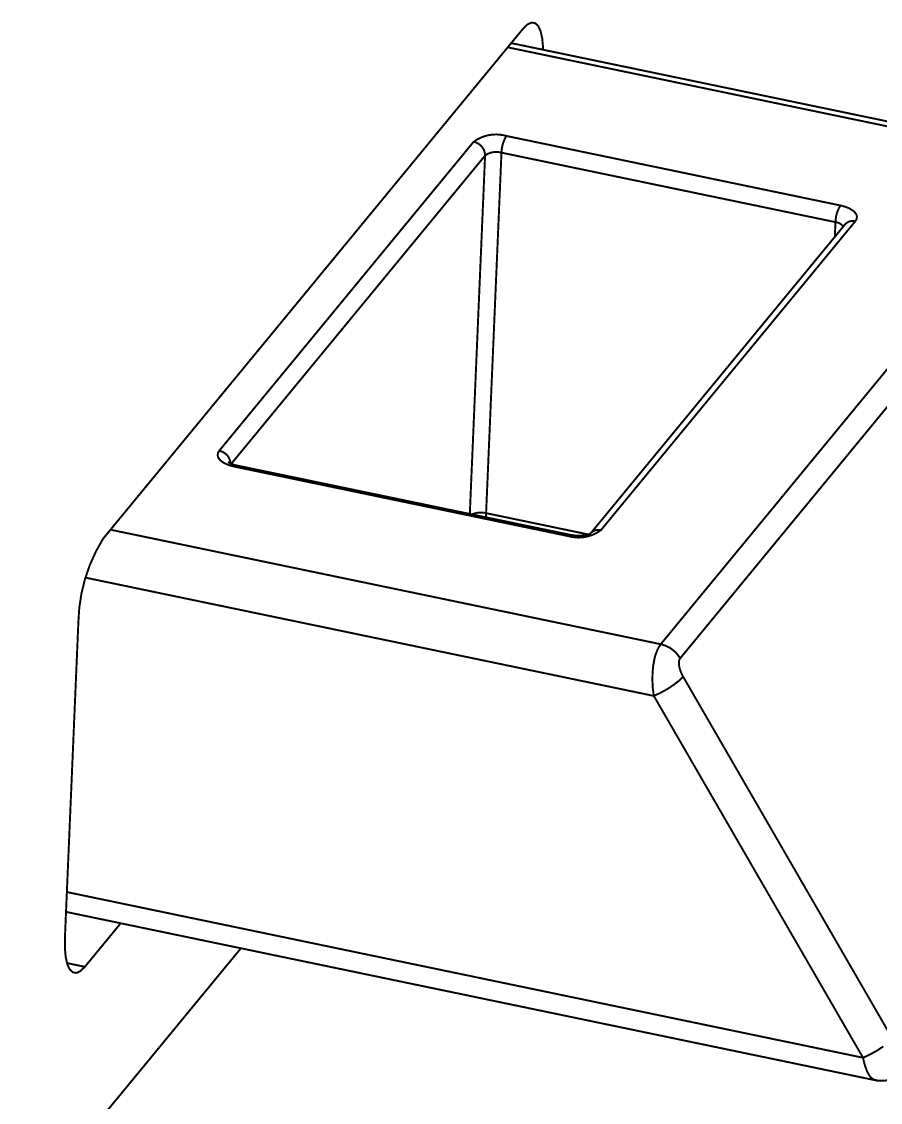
# Model space of a CAD drawing. Header units: inches. Extents: x 0 to 35.2, y -0.7 to 15.9.
# Drawn here: x 15.8278 to 16.0489, y 2.2 to 2.4781 of the extents above; entities that cross this region are included whole.
import ezdxf

# ---------------------------------------------------------------- set-up
doc = ezdxf.new("R2010")
doc.units = ezdxf.units.IN
doc.header["$MEASUREMENT"] = 0
doc.layers.add('Dimensions', color=6, linetype='Continuous')

msp = doc.modelspace()

# ---------------------------------------------------------------- linework, layer by layer
at = {"layer": 'Dimensions', "const_width": 0.0005}
for points in [[(15.84883, 2.34505), (15.95694, 2.47632)], [(15.95694, 2.47632), (15.95805, 2.47741)], [(15.95805, 2.47741), (15.9591, 2.47789)], [(15.9591, 2.47789), (15.96003, 2.47776)], [(15.96003, 2.47776), (15.96083, 2.47701)], [(15.96083, 2.47701), (15.96145, 2.47568)], [(15.96145, 2.47568), (15.96187, 2.47382)], [(15.96187, 2.47382), (15.96208, 2.47149)], [(15.95299, 2.47152), (16.09463, 2.44205)], [(15.95388, 2.47261), (16.09848, 2.44253)], [(15.96208, 2.47149), (15.9621, 2.4709)], [(15.95265, 2.44871), (16.03863, 2.43082)], [(15.87872, 2.36768), (15.94421, 2.4472)], [(15.88167, 2.36414), (15.94716, 2.44366)], [(15.94323, 2.35141), (15.94716, 2.44366)], [(15.94742, 2.35162), (15.95138, 2.44441)], [(15.95138, 2.44441), (16.03736, 2.42653)], [(15.99238, 2.31789), (16.09463, 2.44205)], [(15.99737, 2.31424), (16.09963, 2.4384)], [(16.03863, 2.43082), (16.03978, 2.43052)], [(16.03978, 2.43052), (16.04081, 2.43012)], [(16.04081, 2.43012), (16.04165, 2.42964)], [(16.04165, 2.42964), (16.0423, 2.4291)], [(16.0423, 2.4291), (16.04272, 2.42852)], [(16.04272, 2.42852), (16.04289, 2.42792)], [(15.97433, 2.34642), (16.03982, 2.42594)], [(15.97698, 2.34724), (16.04247, 2.42676)], [(16.0372, 2.42276), (16.03736, 2.42653)], [(16.04247, 2.42676), (16.0428, 2.42732)], [(16.0428, 2.42732), (16.04289, 2.42792)], [(15.87831, 2.36651), (15.87839, 2.36711)], [(15.87839, 2.36711), (15.87872, 2.36768)], [(15.87831, 2.36651), (15.87848, 2.36591)], [(15.87848, 2.36591), (15.8789, 2.36533)], [(15.8789, 2.36533), (15.87954, 2.36479)], [(15.87954, 2.36479), (15.88039, 2.36431)], [(15.88039, 2.36431), (15.88141, 2.36391)], [(15.88141, 2.36391), (15.88257, 2.36361)], [(15.88257, 2.36361), (15.96854, 2.34572)], [(15.88311, 2.36392), (15.96909, 2.34604)], [(15.94742, 2.35162), (15.97364, 2.34616)], [(15.85073, 2.34736), (15.99238, 2.31789)], [(15.84434, 2.33501), (15.9906, 2.30458)], [(15.839, 2.24237), (15.84246, 2.32357)], [(15.99706, 2.31325), (15.99707, 2.31329)], [(15.99706, 2.3132), (15.99706, 2.31325)], [(15.99706, 2.31316), (15.99706, 2.3132)], [(15.99706, 2.31311), (15.99706, 2.31316)], [(15.99706, 2.31307), (15.99706, 2.31311)], [(15.99706, 2.31307), (15.99706, 2.31302)], [(15.99706, 2.31302), (15.99706, 2.31298)], [(15.99706, 2.31298), (15.99706, 2.31293)], [(15.99706, 2.31293), (15.99706, 2.31288)], [(15.99706, 2.31288), (15.99706, 2.31283)], [(15.99706, 2.31283), (15.99707, 2.31279)], [(15.99707, 2.31337), (15.99708, 2.31341)], [(15.99707, 2.31333), (15.99707, 2.31337)], [(15.99707, 2.31329), (15.99707, 2.31333)], [(15.99707, 2.31279), (15.99707, 2.31274)], [(15.99707, 2.31274), (15.99707, 2.31269)], [(15.99707, 2.31269), (15.99708, 2.31264)], [(15.99708, 2.31345), (15.99709, 2.31349)], [(15.99708, 2.31341), (15.99708, 2.31345)], [(15.99708, 2.31264), (15.99708, 2.31259)], [(15.99708, 2.31259), (15.99709, 2.31254)], [(15.99709, 2.31353), (15.9971, 2.31357)], [(15.99709, 2.31349), (15.99709, 2.31353)], [(15.99709, 2.31254), (15.9971, 2.31249)], [(15.9971, 2.31357), (15.99711, 2.31361)], [(15.9971, 2.31249), (15.9971, 2.31244)], [(15.9971, 2.31244), (15.99711, 2.31239)], [(15.99711, 2.31365), (15.99712, 2.31368)], [(15.99711, 2.31361), (15.99711, 2.31365)], [(15.99711, 2.31239), (15.99712, 2.31233)], [(15.99712, 2.31368), (15.99713, 2.31372)], [(15.99712, 2.31233), (15.99713, 2.31228)], [(15.99713, 2.31372), (15.99714, 2.31376)], [(15.99713, 2.31228), (15.99713, 2.31223)], [(15.99713, 2.31223), (15.99714, 2.31218)], [(15.99714, 2.31376), (15.99715, 2.31379)], [(15.99714, 2.31218), (15.99715, 2.31212)], [(15.99715, 2.31379), (15.99716, 2.31382)], [(15.99715, 2.31212), (15.99716, 2.31207)], [(15.99716, 2.31382), (15.99717, 2.31386)], [(15.99716, 2.31207), (15.99718, 2.31202)], [(15.99717, 2.31386), (15.99718, 2.31389)], [(15.99718, 2.31389), (15.99719, 2.31392)], [(15.99718, 2.31202), (15.99719, 2.31196)], [(15.99719, 2.31392), (15.99721, 2.31395)], [(15.99719, 2.31196), (15.9972, 2.31191)], [(15.9972, 2.31191), (15.99721, 2.31185)], [(15.99721, 2.31395), (15.99722, 2.31398)], [(15.99721, 2.31185), (15.99722, 2.3118)], [(15.99722, 2.31398), (15.99723, 2.31401)], [(15.99722, 2.3118), (15.99724, 2.31174)], [(15.99723, 2.31401), (15.99725, 2.31404)], [(15.99724, 2.31174), (15.99725, 2.31169)], [(15.99725, 2.31404), (15.99726, 2.31407)], [(15.99725, 2.31169), (15.99727, 2.31163)], [(15.99726, 2.31407), (15.99728, 2.3141)], [(15.99727, 2.31163), (15.99728, 2.31158)], [(15.99728, 2.3141), (15.99729, 2.31412)], [(15.99728, 2.31158), (15.9973, 2.31152)], [(15.99729, 2.31412), (15.99731, 2.31415)], [(15.9973, 2.31152), (15.99731, 2.31146)], [(15.99731, 2.31415), (15.99732, 2.31417)], [(15.99732, 2.31417), (15.99734, 2.3142)], [(15.99734, 2.3142), (15.99736, 2.31422)], [(15.99736, 2.31422), (15.99737, 2.31424)], [(15.99731, 2.31146), (15.99733, 2.31141)], [(15.99733, 2.31141), (15.99735, 2.31135)], [(15.99735, 2.31135), (15.99736, 2.3113)], [(15.99736, 2.3113), (15.99738, 2.31124)], [(15.99738, 2.31124), (15.9974, 2.31118)], [(15.9974, 2.31118), (15.99742, 2.31113)], [(15.99742, 2.31113), (15.99744, 2.31107)], [(15.99744, 2.31107), (15.99746, 2.31101)], [(15.99746, 2.31101), (15.99748, 2.31096)], [(15.99748, 2.31096), (15.9975, 2.3109)], [(15.9975, 2.3109), (15.99752, 2.31084)], [(15.99752, 2.31084), (15.99754, 2.31079)], [(15.99754, 2.31079), (15.99757, 2.31073)], [(15.99757, 2.31073), (15.99759, 2.31067)], [(15.99759, 2.31067), (15.99761, 2.31062)], [(15.99761, 2.31062), (15.99763, 2.31056)], [(15.99763, 2.31056), (15.99766, 2.3105)], [(15.99766, 2.3105), (15.99768, 2.31045)], [(15.99768, 2.31045), (15.99771, 2.31039)], [(15.99771, 2.31039), (15.99773, 2.31034)], [(15.99773, 2.31034), (15.99776, 2.31028)], [(15.99776, 2.31028), (15.99778, 2.31022)], [(15.99778, 2.31022), (15.99781, 2.31017)], [(15.99781, 2.31017), (15.99784, 2.31011)], [(15.99784, 2.31011), (15.99786, 2.31006)], [(15.99786, 2.31006), (15.99789, 2.31)], [(15.99789, 2.31), (15.99792, 2.30995)], [(15.99792, 2.30995), (15.99795, 2.30989)], [(15.99795, 2.30989), (15.99797, 2.30984)], [(15.99797, 2.30984), (15.998, 2.30979)], [(15.998, 2.30979), (15.99803, 2.30973)], [(15.99803, 2.30973), (15.99806, 2.30968)], [(15.99806, 2.30968), (15.99809, 2.30963)], [(15.99809, 2.30963), (15.99812, 2.30957)], [(15.99812, 2.30957), (15.99815, 2.30952)], [(15.99815, 2.30952), (16.052, 2.2164)], [(15.9906, 2.30458), (16.04446, 2.21145)], [(15.8395, 2.25409), (16.04446, 2.21145)], [(15.83928, 2.24899), (16.04818, 2.20553)], [(15.84413, 2.23485), (15.85336, 2.24606)], [(15.83899, 2.23968), (15.839, 2.24237)], [(15.40322, 1.6555), (15.8843, 2.23962)], [(15.83899, 2.23968), (15.8392, 2.23736)], [(15.8392, 2.23736), (15.83963, 2.23549)], [(15.83953, 2.23581), (15.84413, 2.23485)], [(15.83963, 2.23549), (15.84025, 2.23416)], [(15.84025, 2.23416), (15.84104, 2.23342)], [(15.84198, 2.23328), (15.84302, 2.23377)], [(15.84302, 2.23377), (15.84413, 2.23485)], [(15.84104, 2.23342), (15.84198, 2.23328)]]:
    msp.add_lwpolyline(points, dxfattribs=at)
at = {"layer": 'Dimensions', "const_width": 0.00025}
for points in [[(15.95682, 2.47632, 1), (15.95707, 2.47632, 1)], [(15.95682, 2.47632, 1), (15.95707, 2.47632, 1)], [(15.95793, 2.47741, 1), (15.95818, 2.47741, 1)], [(15.95793, 2.47741, 1), (15.95818, 2.47741, 1)], [(15.95897, 2.47789, 1), (15.95922, 2.47789, 1)], [(15.95897, 2.47789, 1), (15.95922, 2.47789, 1)], [(15.95991, 2.47776, 1), (15.96016, 2.47776, 1)], [(15.95991, 2.47776, 1), (15.96016, 2.47776, 1)], [(15.9607, 2.47701, 1), (15.96095, 2.47701, 1)], [(15.9607, 2.47701, 1), (15.96095, 2.47701, 1)], [(15.96132, 2.47568, 1), (15.96157, 2.47568, 1)], [(15.96132, 2.47568, 1), (15.96157, 2.47568, 1)], [(15.96175, 2.47382, 1), (15.962, 2.47382, 1)], [(15.96175, 2.47382, 1), (15.962, 2.47382, 1)], [(15.95286, 2.47152, 1), (15.95311, 2.47152, 1)], [(15.95376, 2.47261, 1), (15.95401, 2.47261, 1)], [(15.96196, 2.47149, 1), (15.96221, 2.47149, 1)], [(15.96196, 2.47149, 1), (15.96221, 2.47149, 1)], [(15.96197, 2.4709, 1), (15.96222, 2.4709, 1)], [(15.95253, 2.44871, 1), (15.95278, 2.44871, 1)], [(15.95253, 2.44871, 1), (15.95278, 2.44871, 1)], [(15.95253, 2.44871, 1), (15.95278, 2.44871, 1)], [(15.94409, 2.4472, 1), (15.94434, 2.4472, 1)], [(15.94409, 2.4472, 1), (15.94434, 2.4472, 1)], [(15.94409, 2.4472, 1), (15.94434, 2.4472, 1)], [(15.94704, 2.44366, 1), (15.94729, 2.44366, 1)], [(15.94704, 2.44366, 1), (15.94729, 2.44366, 1)], [(15.94704, 2.44366, 1), (15.94729, 2.44366, 1)], [(15.94704, 2.44366, 1), (15.94729, 2.44366, 1)], [(15.95126, 2.44441, 1), (15.95151, 2.44441, 1)], [(15.95126, 2.44441, 1), (15.95151, 2.44441, 1)], [(15.95126, 2.44441, 1), (15.95151, 2.44441, 1)], [(15.95126, 2.44441, 1), (15.95151, 2.44441, 1)], [(16.03851, 2.43082, 1), (16.03876, 2.43082, 1)], [(16.03851, 2.43082, 1), (16.03876, 2.43082, 1)], [(16.03851, 2.43082, 1), (16.03876, 2.43082, 1)], [(16.03966, 2.43052, 1), (16.03991, 2.43052, 1)], [(16.03966, 2.43052, 1), (16.03991, 2.43052, 1)], [(16.04068, 2.43012, 1), (16.04093, 2.43012, 1)], [(16.04068, 2.43012, 1), (16.04093, 2.43012, 1)], [(16.04153, 2.42964, 1), (16.04178, 2.42964, 1)], [(16.04153, 2.42964, 1), (16.04178, 2.42964, 1)], [(16.04217, 2.4291, 1), (16.04242, 2.4291, 1)], [(16.04217, 2.4291, 1), (16.04242, 2.4291, 1)], [(16.04259, 2.42852, 1), (16.04284, 2.42852, 1)], [(16.04259, 2.42852, 1), (16.04284, 2.42852, 1)], [(16.03723, 2.42653, 1), (16.03748, 2.42653, 1)], [(16.03723, 2.42653, 1), (16.03748, 2.42653, 1)], [(16.03723, 2.42653, 1), (16.03748, 2.42653, 1)], [(16.03723, 2.42653, 1), (16.03748, 2.42653, 1)], [(16.03969, 2.42594, 1), (16.03994, 2.42594, 1)], [(16.03969, 2.42594, 1), (16.03994, 2.42594, 1)], [(16.04235, 2.42676, 1), (16.0426, 2.42676, 1)], [(16.04235, 2.42676, 1), (16.0426, 2.42676, 1)], [(16.04235, 2.42676, 1), (16.0426, 2.42676, 1)], [(16.04268, 2.42732, 1), (16.04293, 2.42732, 1)], [(16.04268, 2.42732, 1), (16.04293, 2.42732, 1)], [(16.04276, 2.42792, 1), (16.04301, 2.42792, 1)], [(16.04276, 2.42792, 1), (16.04301, 2.42792, 1)], [(16.03707, 2.42276, 1), (16.03732, 2.42276, 1)], [(16.03926, 2.42541, 1), (16.03951, 2.42541, 1)], [(15.87827, 2.36711, 1), (15.87852, 2.36711, 1)], [(15.87827, 2.36711, 1), (15.87852, 2.36711, 1)], [(15.8786, 2.36768, 1), (15.87885, 2.36768, 1)], [(15.8786, 2.36768, 1), (15.87885, 2.36768, 1)], [(15.8786, 2.36768, 1), (15.87885, 2.36768, 1)], [(15.87819, 2.36651, 1), (15.87844, 2.36651, 1)], [(15.87819, 2.36651, 1), (15.87844, 2.36651, 1)], [(15.87836, 2.36591, 1), (15.87861, 2.36591, 1)], [(15.87836, 2.36591, 1), (15.87861, 2.36591, 1)], [(15.87877, 2.36533, 1), (15.87902, 2.36533, 1)], [(15.87877, 2.36533, 1), (15.87902, 2.36533, 1)], [(15.87942, 2.36479, 1), (15.87967, 2.36479, 1)], [(15.87942, 2.36479, 1), (15.87967, 2.36479, 1)], [(15.88107, 2.36465, 1), (15.88132, 2.36465, 1)], [(15.8811, 2.36463, 1), (15.88135, 2.36463, 1)], [(15.8811, 2.36463, 1), (15.88135, 2.36463, 1)], [(15.88137, 2.36446, 1), (15.88162, 2.36446, 1)], [(15.88137, 2.36446, 1), (15.88162, 2.36446, 1)], [(15.88027, 2.36431, 1), (15.88052, 2.36431, 1)], [(15.88027, 2.36431, 1), (15.88052, 2.36431, 1)], [(15.88129, 2.36391, 1), (15.88154, 2.36391, 1)], [(15.88129, 2.36391, 1), (15.88154, 2.36391, 1)], [(15.88155, 2.36414, 1), (15.8818, 2.36414, 1)], [(15.88155, 2.36414, 1), (15.8818, 2.36414, 1)], [(15.88179, 2.36427, 1), (15.88204, 2.36427, 1)], [(15.88179, 2.36427, 1), (15.88204, 2.36427, 1)], [(15.88244, 2.36361, 1), (15.88269, 2.36361, 1)], [(15.88244, 2.36361, 1), (15.88269, 2.36361, 1)], [(15.88244, 2.36361, 1), (15.88269, 2.36361, 1)], [(15.88299, 2.36392, 1), (15.88324, 2.36392, 1)], [(15.88299, 2.36392, 1), (15.88324, 2.36392, 1)], [(15.88299, 2.36392, 1), (15.88324, 2.36392, 1)], [(15.9431, 2.35141, 1), (15.94335, 2.35141, 1)], [(15.94366, 2.3513, 1), (15.94391, 2.3513, 1)], [(15.9473, 2.35162, 1), (15.94755, 2.35162, 1)], [(15.9473, 2.35162, 1), (15.94755, 2.35162, 1)], [(15.9473, 2.35162, 1), (15.94755, 2.35162, 1)], [(15.9473, 2.35162, 1), (15.94755, 2.35162, 1)], [(15.94735, 2.35053, 1), (15.9476, 2.35053, 1)], [(15.8487, 2.34505, 1), (15.84895, 2.34505, 1)], [(15.8487, 2.34505, 1), (15.84895, 2.34505, 1)], [(15.8506, 2.34736, 1), (15.85085, 2.34736, 1)], [(15.96842, 2.34572, 1), (15.96867, 2.34572, 1)], [(15.96842, 2.34572, 1), (15.96867, 2.34572, 1)], [(15.96842, 2.34572, 1), (15.96867, 2.34572, 1)], [(15.96896, 2.34604, 1), (15.96921, 2.34604, 1)], [(15.96896, 2.34604, 1), (15.96921, 2.34604, 1)], [(15.96896, 2.34604, 1), (15.96921, 2.34604, 1)], [(15.97175, 2.34585, 1), (15.972, 2.34585, 1)], [(15.97175, 2.34585, 1), (15.972, 2.34585, 1)], [(15.97303, 2.34603, 1), (15.97328, 2.34603, 1)], [(15.97303, 2.34603, 1), (15.97328, 2.34603, 1)], [(15.97352, 2.34616, 1), (15.97377, 2.34616, 1)], [(15.9742, 2.34642, 1), (15.97445, 2.34642, 1)], [(15.97423, 2.34645, 1), (15.97448, 2.34645, 1)], [(15.97427, 2.3465, 1), (15.97452, 2.3465, 1)], [(15.97686, 2.34724, 1), (15.97711, 2.34724, 1)], [(15.97686, 2.34724, 1), (15.97711, 2.34724, 1)], [(15.97686, 2.34724, 1), (15.97711, 2.34724, 1)], [(15.84421, 2.33501, 1), (15.84446, 2.33501, 1)], [(15.84234, 2.32357, 1), (15.84259, 2.32357, 1)], [(15.84234, 2.32357, 1), (15.84259, 2.32357, 1)], [(15.99225, 2.31789, 1), (15.9925, 2.31789, 1)], [(15.99225, 2.31789, 1), (15.9925, 2.31789, 1)], [(15.99225, 2.31789, 1), (15.9925, 2.31789, 1)], [(15.99225, 2.31789, 1), (15.9925, 2.31789, 1)], [(15.99053, 2.31363, 1), (15.99078, 2.31363, 1)], [(15.99053, 2.31363, 1), (15.99078, 2.31363, 1)], [(15.99694, 2.31325, 1), (15.99719, 2.31325, 1)], [(15.99694, 2.31325, 1), (15.99719, 2.31325, 1)], [(15.99694, 2.3132, 1), (15.99719, 2.3132, 1)], [(15.99694, 2.3132, 1), (15.99719, 2.3132, 1)], [(15.99693, 2.31316, 1), (15.99718, 2.31316, 1)], [(15.99693, 2.31316, 1), (15.99718, 2.31316, 1)], [(15.99693, 2.31311, 1), (15.99718, 2.31311, 1)], [(15.99693, 2.31311, 1), (15.99718, 2.31311, 1)], [(15.99693, 2.31307, 1), (15.99718, 2.31307, 1)], [(15.99693, 2.31307, 1), (15.99718, 2.31307, 1)], [(15.99693, 2.31302, 1), (15.99718, 2.31302, 1)], [(15.99693, 2.31302, 1), (15.99718, 2.31302, 1)], [(15.99693, 2.31298, 1), (15.99718, 2.31298, 1)], [(15.99693, 2.31298, 1), (15.99718, 2.31298, 1)], [(15.99693, 2.31293, 1), (15.99718, 2.31293, 1)], [(15.99693, 2.31293, 1), (15.99718, 2.31293, 1)], [(15.99694, 2.31288, 1), (15.99719, 2.31288, 1)], [(15.99694, 2.31288, 1), (15.99719, 2.31288, 1)], [(15.99694, 2.31283, 1), (15.99719, 2.31283, 1)], [(15.99694, 2.31283, 1), (15.99719, 2.31283, 1)], [(15.99695, 2.31337, 1), (15.9972, 2.31337, 1)], [(15.99695, 2.31337, 1), (15.9972, 2.31337, 1)], [(15.99694, 2.31333, 1), (15.99719, 2.31333, 1)], [(15.99694, 2.31333, 1), (15.99719, 2.31333, 1)], [(15.99694, 2.31329, 1), (15.99719, 2.31329, 1)], [(15.99694, 2.31329, 1), (15.99719, 2.31329, 1)], [(15.99694, 2.31279, 1), (15.99719, 2.31279, 1)], [(15.99694, 2.31279, 1), (15.99719, 2.31279, 1)], [(15.99695, 2.31274, 1), (15.9972, 2.31274, 1)], [(15.99695, 2.31274, 1), (15.9972, 2.31274, 1)], [(15.99695, 2.31269, 1), (15.9972, 2.31269, 1)], [(15.99695, 2.31269, 1), (15.9972, 2.31269, 1)], [(15.99696, 2.31345, 1), (15.99721, 2.31345, 1)], [(15.99696, 2.31345, 1), (15.99721, 2.31345, 1)], [(15.99695, 2.31341, 1), (15.9972, 2.31341, 1)], [(15.99695, 2.31341, 1), (15.9972, 2.31341, 1)], [(15.99695, 2.31264, 1), (15.9972, 2.31264, 1)], [(15.99695, 2.31264, 1), (15.9972, 2.31264, 1)], [(15.99696, 2.31259, 1), (15.99721, 2.31259, 1)], [(15.99696, 2.31259, 1), (15.99721, 2.31259, 1)], [(15.99697, 2.31353, 1), (15.99722, 2.31353, 1)], [(15.99697, 2.31353, 1), (15.99722, 2.31353, 1)], [(15.99696, 2.31349, 1), (15.99721, 2.31349, 1)], [(15.99696, 2.31349, 1), (15.99721, 2.31349, 1)], [(15.99696, 2.31254, 1), (15.99721, 2.31254, 1)], [(15.99696, 2.31254, 1), (15.99721, 2.31254, 1)], [(15.99697, 2.31357, 1), (15.99722, 2.31357, 1)], [(15.99697, 2.31357, 1), (15.99722, 2.31357, 1)], [(15.99697, 2.31249, 1), (15.99722, 2.31249, 1)], [(15.99697, 2.31249, 1), (15.99722, 2.31249, 1)], [(15.99698, 2.31244, 1), (15.99723, 2.31244, 1)], [(15.99698, 2.31244, 1), (15.99723, 2.31244, 1)], [(15.99699, 2.31365, 1), (15.99724, 2.31365, 1)], [(15.99699, 2.31365, 1), (15.99724, 2.31365, 1)], [(15.99698, 2.31361, 1), (15.99723, 2.31361, 1)], [(15.99698, 2.31361, 1), (15.99723, 2.31361, 1)], [(15.99698, 2.31239, 1), (15.99723, 2.31239, 1)], [(15.99698, 2.31239, 1), (15.99723, 2.31239, 1)], [(15.997, 2.31368, 1), (15.99725, 2.31368, 1)], [(15.997, 2.31368, 1), (15.99725, 2.31368, 1)], [(15.99699, 2.31233, 1), (15.99724, 2.31233, 1)], [(15.99699, 2.31233, 1), (15.99724, 2.31233, 1)], [(15.99701, 2.31372, 1), (15.99726, 2.31372, 1)], [(15.99701, 2.31372, 1), (15.99726, 2.31372, 1)], [(15.997, 2.31228, 1), (15.99725, 2.31228, 1)], [(15.997, 2.31228, 1), (15.99725, 2.31228, 1)], [(15.99701, 2.31223, 1), (15.99726, 2.31223, 1)], [(15.99701, 2.31223, 1), (15.99726, 2.31223, 1)], [(15.99701, 2.31376, 1), (15.99726, 2.31376, 1)], [(15.99701, 2.31376, 1), (15.99726, 2.31376, 1)], [(15.99702, 2.31218, 1), (15.99727, 2.31218, 1)], [(15.99702, 2.31218, 1), (15.99727, 2.31218, 1)], [(15.99702, 2.31379, 1), (15.99727, 2.31379, 1)], [(15.99702, 2.31379, 1), (15.99727, 2.31379, 1)], [(15.99703, 2.31212, 1), (15.99728, 2.31212, 1)], [(15.99703, 2.31212, 1), (15.99728, 2.31212, 1)], [(15.99703, 2.31382, 1), (15.99728, 2.31382, 1)], [(15.99703, 2.31382, 1), (15.99728, 2.31382, 1)], [(15.99704, 2.31207, 1), (15.99729, 2.31207, 1)], [(15.99704, 2.31207, 1), (15.99729, 2.31207, 1)], [(15.99705, 2.31386, 1), (15.9973, 2.31386, 1)], [(15.99705, 2.31386, 1), (15.9973, 2.31386, 1)], [(15.99706, 2.31389, 1), (15.99731, 2.31389, 1)], [(15.99706, 2.31389, 1), (15.99731, 2.31389, 1)], [(15.99705, 2.31202, 1), (15.9973, 2.31202, 1)], [(15.99705, 2.31202, 1), (15.9973, 2.31202, 1)], [(15.99707, 2.31392, 1), (15.99732, 2.31392, 1)], [(15.99707, 2.31392, 1), (15.99732, 2.31392, 1)], [(15.99706, 2.31196, 1), (15.99731, 2.31196, 1)], [(15.99706, 2.31196, 1), (15.99731, 2.31196, 1)], [(15.99707, 2.31191, 1), (15.99732, 2.31191, 1)], [(15.99707, 2.31191, 1), (15.99732, 2.31191, 1)], [(15.99708, 2.31395, 1), (15.99733, 2.31395, 1)], [(15.99708, 2.31395, 1), (15.99733, 2.31395, 1)], [(15.99709, 2.31185, 1), (15.99734, 2.31185, 1)], [(15.99709, 2.31185, 1), (15.99734, 2.31185, 1)], [(15.99709, 2.31398, 1), (15.99734, 2.31398, 1)], [(15.99709, 2.31398, 1), (15.99734, 2.31398, 1)], [(15.9971, 2.3118, 1), (15.99735, 2.3118, 1)], [(15.9971, 2.3118, 1), (15.99735, 2.3118, 1)], [(15.99711, 2.31401, 1), (15.99736, 2.31401, 1)], [(15.99711, 2.31401, 1), (15.99736, 2.31401, 1)], [(15.99711, 2.31174, 1), (15.99736, 2.31174, 1)], [(15.99711, 2.31174, 1), (15.99736, 2.31174, 1)], [(15.99712, 2.31404, 1), (15.99737, 2.31404, 1)], [(15.99712, 2.31404, 1), (15.99737, 2.31404, 1)], [(15.99713, 2.31169, 1), (15.99738, 2.31169, 1)], [(15.99713, 2.31169, 1), (15.99738, 2.31169, 1)], [(15.99714, 2.31407, 1), (15.99739, 2.31407, 1)], [(15.99714, 2.31407, 1), (15.99739, 2.31407, 1)], [(15.99714, 2.31163, 1), (15.99739, 2.31163, 1)], [(15.99714, 2.31163, 1), (15.99739, 2.31163, 1)], [(15.99715, 2.3141, 1), (15.9974, 2.3141, 1)], [(15.99715, 2.3141, 1), (15.9974, 2.3141, 1)], [(15.99716, 2.31158, 1), (15.99741, 2.31158, 1)], [(15.99716, 2.31158, 1), (15.99741, 2.31158, 1)], [(15.99717, 2.31412, 1), (15.99742, 2.31412, 1)], [(15.99717, 2.31412, 1), (15.99742, 2.31412, 1)], [(15.99717, 2.31152, 1), (15.99742, 2.31152, 1)], [(15.99717, 2.31152, 1), (15.99742, 2.31152, 1)], [(15.99718, 2.31415, 1), (15.99743, 2.31415, 1)], [(15.99718, 2.31415, 1), (15.99743, 2.31415, 1)], [(15.9972, 2.31417, 1), (15.99745, 2.31417, 1)], [(15.9972, 2.31417, 1), (15.99745, 2.31417, 1)], [(15.99721, 2.3142, 1), (15.99746, 2.3142, 1)], [(15.99721, 2.3142, 1), (15.99746, 2.3142, 1)], [(15.99723, 2.31422, 1), (15.99748, 2.31422, 1)], [(15.99723, 2.31422, 1), (15.99748, 2.31422, 1)], [(15.99725, 2.31424, 1), (15.9975, 2.31424, 1)], [(15.99725, 2.31424, 1), (15.9975, 2.31424, 1)], [(15.99725, 2.31424, 1), (15.9975, 2.31424, 1)], [(15.99015, 2.31068, 1), (15.9904, 2.31068, 1)], [(15.99015, 2.31068, 1), (15.9904, 2.31068, 1)], [(15.99719, 2.31146, 1), (15.99744, 2.31146, 1)], [(15.99719, 2.31146, 1), (15.99744, 2.31146, 1)], [(15.99721, 2.31141, 1), (15.99746, 2.31141, 1)], [(15.99721, 2.31141, 1), (15.99746, 2.31141, 1)], [(15.99722, 2.31135, 1), (15.99747, 2.31135, 1)], [(15.99722, 2.31135, 1), (15.99747, 2.31135, 1)], [(15.99724, 2.3113, 1), (15.99749, 2.3113, 1)], [(15.99724, 2.3113, 1), (15.99749, 2.3113, 1)], [(15.99726, 2.31124, 1), (15.99751, 2.31124, 1)], [(15.99726, 2.31124, 1), (15.99751, 2.31124, 1)], [(15.99728, 2.31118, 1), (15.99753, 2.31118, 1)], [(15.99728, 2.31118, 1), (15.99753, 2.31118, 1)], [(15.9973, 2.31113, 1), (15.99755, 2.31113, 1)], [(15.9973, 2.31113, 1), (15.99755, 2.31113, 1)], [(15.99731, 2.31107, 1), (15.99756, 2.31107, 1)], [(15.99731, 2.31107, 1), (15.99756, 2.31107, 1)], [(15.99733, 2.31101, 1), (15.99758, 2.31101, 1)], [(15.99733, 2.31101, 1), (15.99758, 2.31101, 1)], [(15.99736, 2.31096, 1), (15.99761, 2.31096, 1)], [(15.99736, 2.31096, 1), (15.99761, 2.31096, 1)], [(15.99738, 2.3109, 1), (15.99763, 2.3109, 1)], [(15.99738, 2.3109, 1), (15.99763, 2.3109, 1)], [(15.9974, 2.31084, 1), (15.99765, 2.31084, 1)], [(15.9974, 2.31084, 1), (15.99765, 2.31084, 1)], [(15.99742, 2.31079, 1), (15.99767, 2.31079, 1)], [(15.99742, 2.31079, 1), (15.99767, 2.31079, 1)], [(15.99744, 2.31073, 1), (15.99769, 2.31073, 1)], [(15.99744, 2.31073, 1), (15.99769, 2.31073, 1)], [(15.99746, 2.31067, 1), (15.99771, 2.31067, 1)], [(15.99746, 2.31067, 1), (15.99771, 2.31067, 1)], [(15.99749, 2.31062, 1), (15.99774, 2.31062, 1)], [(15.99749, 2.31062, 1), (15.99774, 2.31062, 1)], [(15.99751, 2.31056, 1), (15.99776, 2.31056, 1)], [(15.99751, 2.31056, 1), (15.99776, 2.31056, 1)], [(15.99753, 2.3105, 1), (15.99778, 2.3105, 1)], [(15.99753, 2.3105, 1), (15.99778, 2.3105, 1)], [(15.99756, 2.31045, 1), (15.99781, 2.31045, 1)], [(15.99756, 2.31045, 1), (15.99781, 2.31045, 1)], [(15.99758, 2.31039, 1), (15.99783, 2.31039, 1)], [(15.99758, 2.31039, 1), (15.99783, 2.31039, 1)], [(15.99761, 2.31034, 1), (15.99786, 2.31034, 1)], [(15.99761, 2.31034, 1), (15.99786, 2.31034, 1)], [(15.99763, 2.31028, 1), (15.99788, 2.31028, 1)], [(15.99763, 2.31028, 1), (15.99788, 2.31028, 1)], [(15.99766, 2.31022, 1), (15.99791, 2.31022, 1)], [(15.99766, 2.31022, 1), (15.99791, 2.31022, 1)], [(15.99768, 2.31017, 1), (15.99793, 2.31017, 1)], [(15.99768, 2.31017, 1), (15.99793, 2.31017, 1)], [(15.99771, 2.31011, 1), (15.99796, 2.31011, 1)], [(15.99771, 2.31011, 1), (15.99796, 2.31011, 1)], [(15.99774, 2.31006, 1), (15.99799, 2.31006, 1)], [(15.99774, 2.31006, 1), (15.99799, 2.31006, 1)], [(15.99776, 2.31, 1), (15.99801, 2.31, 1)], [(15.99776, 2.31, 1), (15.99801, 2.31, 1)], [(15.99779, 2.30995, 1), (15.99804, 2.30995, 1)], [(15.99779, 2.30995, 1), (15.99804, 2.30995, 1)], [(15.99782, 2.30989, 1), (15.99807, 2.30989, 1)], [(15.99782, 2.30989, 1), (15.99807, 2.30989, 1)], [(15.99785, 2.30984, 1), (15.9981, 2.30984, 1)], [(15.99785, 2.30984, 1), (15.9981, 2.30984, 1)], [(15.99788, 2.30979, 1), (15.99813, 2.30979, 1)], [(15.99788, 2.30979, 1), (15.99813, 2.30979, 1)], [(15.99791, 2.30973, 1), (15.99816, 2.30973, 1)], [(15.99791, 2.30973, 1), (15.99816, 2.30973, 1)], [(15.99794, 2.30968, 1), (15.99818, 2.30968, 1)], [(15.99794, 2.30968, 1), (15.99818, 2.30968, 1)], [(15.99796, 2.30963, 1), (15.99821, 2.30963, 1)], [(15.99796, 2.30963, 1), (15.99821, 2.30963, 1)], [(15.99799, 2.30957, 1), (15.99824, 2.30957, 1)], [(15.99799, 2.30957, 1), (15.99824, 2.30957, 1)], [(15.99802, 2.30952, 1), (15.99827, 2.30952, 1)], [(15.99802, 2.30952, 1), (15.99827, 2.30952, 1)], [(15.99802, 2.30952, 1), (15.99827, 2.30952, 1)], [(15.99704, 2.30855, 1), (15.99729, 2.30855, 1)], [(15.99704, 2.30855, 1), (15.99729, 2.30855, 1)], [(15.99048, 2.30458, 1), (15.99073, 2.30458, 1)], [(15.99048, 2.30458, 1), (15.99073, 2.30458, 1)], [(15.99048, 2.30458, 1), (15.99073, 2.30458, 1)], [(15.99048, 2.30458, 1), (15.99073, 2.30458, 1)], [(15.83938, 2.25409, 1), (15.83963, 2.25409, 1)], [(15.83916, 2.24899, 1), (15.83941, 2.24899, 1)], [(15.85324, 2.24606, 1), (15.85349, 2.24606, 1)], [(15.83888, 2.24237, 1), (15.83913, 2.24237, 1)], [(15.83888, 2.24237, 1), (15.83913, 2.24237, 1)], [(15.83887, 2.23968, 1), (15.83912, 2.23968, 1)], [(15.83887, 2.23968, 1), (15.83912, 2.23968, 1)], [(15.88417, 2.23962, 1), (15.88442, 2.23962, 1)], [(15.83908, 2.23736, 1), (15.83933, 2.23736, 1)], [(15.83908, 2.23736, 1), (15.83933, 2.23736, 1)], [(15.83941, 2.23581, 1), (15.83966, 2.23581, 1)], [(15.8395, 2.23549, 1), (15.83975, 2.23549, 1)], [(15.8395, 2.23549, 1), (15.83975, 2.23549, 1)], [(15.84012, 2.23416, 1), (15.84037, 2.23416, 1)], [(15.84012, 2.23416, 1), (15.84037, 2.23416, 1)], [(15.84289, 2.23377, 1), (15.84314, 2.23377, 1)], [(15.84289, 2.23377, 1), (15.84314, 2.23377, 1)], [(15.844, 2.23485, 1), (15.84425, 2.23485, 1)], [(15.844, 2.23485, 1), (15.84425, 2.23485, 1)], [(15.844, 2.23485, 1), (15.84425, 2.23485, 1)], [(15.84092, 2.23342, 1), (15.84117, 2.23342, 1)], [(15.84092, 2.23342, 1), (15.84117, 2.23342, 1)], [(15.84185, 2.23328, 1), (15.8421, 2.23328, 1)], [(15.84185, 2.23328, 1), (15.8421, 2.23328, 1)], [(16.04434, 2.21145, 1), (16.04459, 2.21145, 1)], [(16.04434, 2.21145, 1), (16.04459, 2.21145, 1)], [(16.04434, 2.21145, 1), (16.04459, 2.21145, 1)], [(16.04434, 2.21145, 1), (16.04459, 2.21145, 1)], [(16.0452, 2.20835, 1), (16.04545, 2.20835, 1)], [(16.0452, 2.20835, 1), (16.04545, 2.20835, 1)], [(16.0458, 2.20715, 1), (16.04605, 2.20715, 1)], [(16.0458, 2.20715, 1), (16.04605, 2.20715, 1)], [(16.04647, 2.20628, 1), (16.04672, 2.20628, 1)], [(16.04647, 2.20628, 1), (16.04672, 2.20628, 1)], [(16.04709, 2.20581, 1), (16.04734, 2.20581, 1)], [(16.04719, 2.20578, 1), (16.04744, 2.20578, 1)], [(16.04806, 2.20553, 1), (16.04831, 2.20553, 1)]]:
    msp.add_lwpolyline(points, format="xyb", close=True, dxfattribs=at)
at = {"layer": 'Dimensions', "const_width": 0.0005}
for points in [[(15.94421, 2.4472, -0.234897), (15.95265, 2.44871)], [(15.95138, 2.44441, -0.135237), (15.95265, 2.44871)], [(15.94421, 2.4472, -0.353766), (15.94716, 2.44366)], [(15.94716, 2.44366, -0.234897), (15.95138, 2.44441)], [(16.03736, 2.42653, -0.135237), (16.03863, 2.43082)], [(16.03736, 2.42653, -0.206333), (16.03938, 2.42541)], [(16.03982, 2.42594, -0.282901), (16.04247, 2.42676)], [(15.87872, 2.36768, -0.353766), (15.88167, 2.36414)], [(15.88119, 2.36465, -5.294776), (15.88123, 2.36463)], [(15.8815, 2.36446, -0.028755), (15.88123, 2.36463)], [(15.88192, 2.36427, -0.034674), (15.8815, 2.36446)], [(15.88311, 2.36392, -0.027713), (15.88192, 2.36427)], [(15.88257, 2.36361, -0.283287), (15.88311, 2.36392)], [(15.94378, 2.3513, -0.167053), (15.94742, 2.35162)], [(15.94748, 2.35053, -0.057098), (15.94742, 2.35162)], [(15.84246, 2.32357, -0.135237), (15.84883, 2.34505)], [(15.97698, 2.34724, -0.234897), (15.96854, 2.34572)], [(15.96854, 2.34572, -0.282443), (15.96909, 2.34604)], [(15.97188, 2.34585, -0.067576), (15.96909, 2.34604)], [(15.97315, 2.34603, -0.038312), (15.97188, 2.34585)], [(15.97435, 2.34645, -0.080996), (15.97315, 2.34603)], [(15.97439, 2.3465, -0.266036), (15.97698, 2.34724)], [(15.99066, 2.31363, -0.110334), (15.99238, 2.31789)], [(15.99238, 2.31789, -0.209608), (15.99737, 2.31424)], [(15.99028, 2.31068, -0.03552), (15.99066, 2.31363)], [(15.9906, 2.30458, -0.060022), (15.99028, 2.31068)], [(15.99815, 2.30952, -0.019702), (15.99717, 2.30855)], [(15.99717, 2.30855, -0.07455), (15.9906, 2.30458)], [(16.04966, 2.21435, -0.054834), (16.04446, 2.21145)], [(16.04533, 2.20835, -0.047821), (16.04446, 2.21145)], [(16.04592, 2.20715, -0.036951), (16.04533, 2.20835)], [(16.0466, 2.20628, -0.065344), (16.04592, 2.20715)], [(16.04732, 2.20578, -0.063798), (16.0466, 2.20628)], [(16.05489, 2.20813, -0.298922), (16.04721, 2.20581)]]:
    msp.add_lwpolyline(points, format="xyb", dxfattribs=at)

doc.saveas('drawing.dxf')
